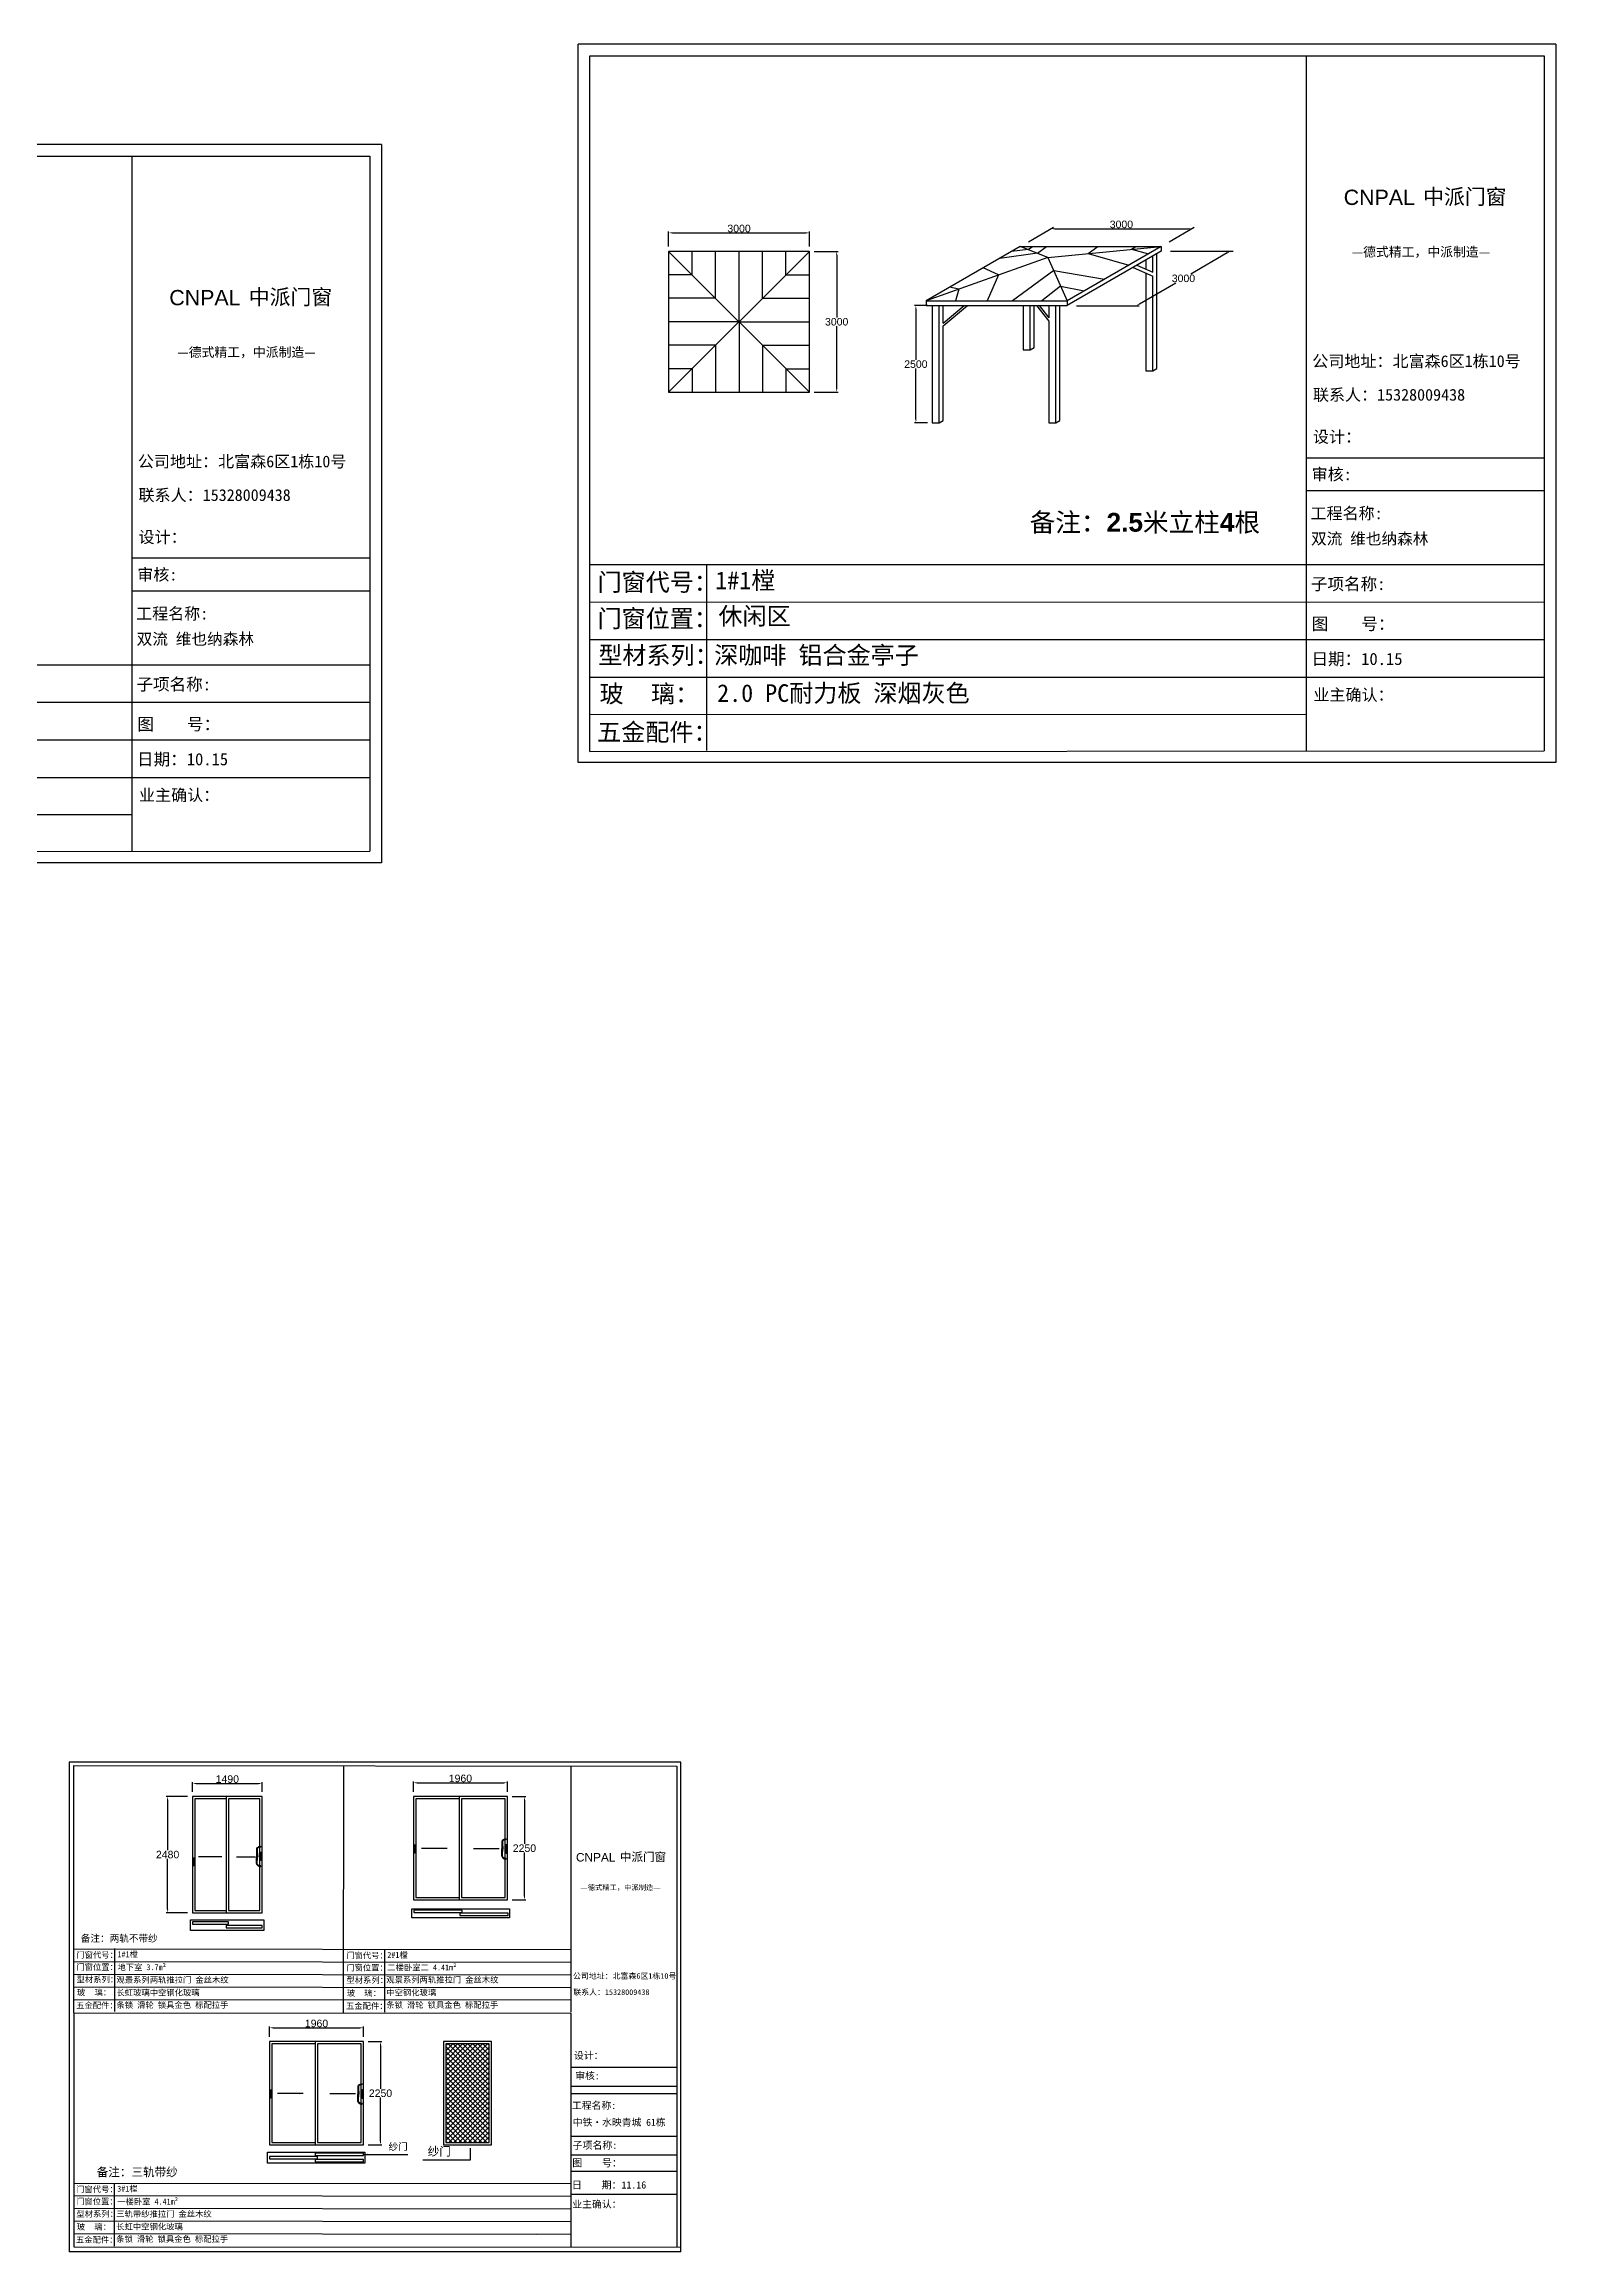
# Model space of a CAD drawing. Header units: inches. Extents: x -138455 to 599497, y -747149 to 13167.
# Drawn here: x 333402 to 365605, y -437818 to -390790 of the extents above; entities that cross this region are included whole.
import ezdxf

# ---------------------------------------------------------------- set-up
doc = ezdxf.new("R2010")
doc.units = ezdxf.units.IN
doc.header["$MEASUREMENT"] = 0
doc.header["$PDMODE"] = 35
doc.header["$PDSIZE"] = -3
doc.layers.add('0 @ 1', color=7, linetype='Continuous')
doc.styles.add('Annotative', font='arialbd.ttf')
doc.styles.add('MtXpl_', font='')
doc.styles.get("Standard").update_dxf_attribs({"font": 'arial.ttf'})
doc.styles.get('MtXpl_').set_extended_font_data('SimSun')
doc.dimstyles.get("Standard").update_dxf_attribs({"dimtxt": 80, "dimasz": 70, "dimexe": 40, "dimexo": 80, "dimgap": 0, "dimtad": 1, "dimtih": 1, "dimtoh": 1, "dimdec": 0, "dimzin": 0, "dimdsep": 46, "dimtxsty": 'Standard', "dimcen": 0.09, "dimadec": 0, "dimazin": 0, "dimtfac": 1, "dimtdec": 0, "dimtofl": 0, "dimtmove": 0, "dimatfit": 3, "dimfxl": 0, "dimtolj": 1, "dimtzin": 0, "dimarcsym": 0})

# ---------------------------------------------------------------- blocks, each defined once
blk = doc.blocks.new('*D1831')
at = {"color": 0, "lineweight": -2, "transparency": 16777216}
for p, q in [((346705, -395104), (346705, -394780)), ((346785, -394810), (349625, -394810)), ((349705, -395104), (349705, -394780))]:
    blk.add_line(p, q, dxfattribs=at)
at = {"color": 0, "transparency": 16777216}
for points in [[(346785, -394796), (346785, -394823), (346705, -394810)], [(349625, -394796), (349625, -394823), (349705, -394810)]]:
    blk.add_solid(points, dxfattribs=at)
at = {"layer": 'Defpoints', "color": 0, "transparency": 16777216}
for p in [(349705, -394810), (346705, -395204), (349705, -395204)]:
    blk.add_point(p, dxfattribs=at)
at = {"color": 0, "transparency": 16777216, "insert": (348205, -394718), "char_height": 160, "attachment_point": 5}
blk.add_mtext('\\A1;3000', dxfattribs=at)
blk = doc.blocks.new('*D1832')
at = {"color": 0, "lineweight": -2, "transparency": 16777216}
for p, q in [((349805, -395205), (350315, -395205)), ((350285, -395285), (350285, -396613)), ((350285, -398125), (350285, -396796)), ((349805, -398205), (350315, -398205))]:
    blk.add_line(p, q, dxfattribs=at)
at = {"color": 0, "transparency": 16777216}
for points in [[(350272, -395285), (350298, -395285), (350285, -395205)], [(350272, -398125), (350298, -398125), (350285, -398205)]]:
    blk.add_solid(points, dxfattribs=at)
at = {"layer": 'Defpoints', "color": 0, "transparency": 16777216}
for p in [(349705, -395205), (349705, -398205), (350285, -398205)]:
    blk.add_point(p, dxfattribs=at)
at = {"color": 0, "transparency": 16777216, "insert": (350285, -396705), "char_height": 160, "attachment_point": 5}
blk.add_mtext('\\A1;3000', dxfattribs=at)
blk = doc.blocks.new('*D1833')
at = {"color": 0, "lineweight": -2, "transparency": 16777216}
for p, q in [((354370, -394999), (354902, -394692)), ((354930, -394722), (357770, -394722)), ((357370, -394999), (357902, -394692))]:
    blk.add_line(p, q, dxfattribs=at)
at = {"color": 0, "transparency": 16777216}
for points in [[(354930, -394709), (354930, -394736), (354850, -394722)], [(357770, -394709), (357770, -394736), (357850, -394722)]]:
    blk.add_solid(points, dxfattribs=at)
at = {"layer": 'Defpoints', "color": 0, "transparency": 16777216}
for p in [(357850, -394722), (354197, -395099), (357197, -395099)]:
    blk.add_point(p, dxfattribs=at)
at = {"color": 0, "transparency": 16777216, "insert": (356350, -394631), "char_height": 160, "attachment_point": 5}
blk.add_mtext('\\A1;3000', dxfattribs=at)
blk = doc.blocks.new('*D1834')
at = {"color": 0, "lineweight": -2, "transparency": 16777216}
for p, q in [((357397, -395199), (358734, -395199)), ((358605, -395239), (357830, -395688)), ((356738, -396321), (357513, -395872)), ((355392, -396362), (356729, -396361))]:
    blk.add_line(p, q, dxfattribs=at)
at = {"color": 0, "transparency": 16777216}
for points in [[(358598, -395227), (358611, -395250), (358674, -395199)], [(356732, -396310), (356745, -396333), (356669, -396361)]]:
    blk.add_solid(points, dxfattribs=at)
at = {"layer": 'Defpoints', "color": 0, "transparency": 16777216}
for p in [(357197, -395199), (358674, -395199), (355192, -396362)]:
    blk.add_point(p, dxfattribs=at)
at = {"color": 0, "transparency": 16777216, "insert": (357672, -395780), "char_height": 160, "attachment_point": 5}
blk.add_mtext('\\A1;3000', dxfattribs=at)
blk = doc.blocks.new('*D1835')
at = {"color": 0, "lineweight": -2, "transparency": 16777216}
for p, q in [((352217, -396357), (351942, -396357)), ((351972, -396437), (351972, -397515)), ((351972, -398777), (351972, -397699)), ((352217, -398857), (351942, -398857))]:
    blk.add_line(p, q, dxfattribs=at)
at = {"color": 0, "transparency": 16777216}
for points in [[(351959, -396437), (351985, -396437), (351972, -396357)], [(351959, -398777), (351985, -398777), (351972, -398857)]]:
    blk.add_solid(points, dxfattribs=at)
at = {"layer": 'Defpoints', "color": 0, "transparency": 16777216}
for p in [(352317, -396357), (351972, -398857), (352317, -398857)]:
    blk.add_point(p, dxfattribs=at)
at = {"color": 0, "transparency": 16777216, "insert": (351972, -397607), "char_height": 160, "attachment_point": 5}
blk.add_mtext('\\A1;2500', dxfattribs=at)
blk = doc.blocks.new('*D2093')
at = {"color": 0, "lineweight": -2, "transparency": 16777216}
for p, q in [((338201, -433240), (338201, -433016)), ((338281, -433046), (340126, -433046)), ((340206, -433240), (340206, -433016))]:
    blk.add_line(p, q, dxfattribs=at)
at = {"color": 0, "transparency": 16777216}
for points in [[(338281, -433032), (338281, -433059), (338201, -433046)], [(340126, -433032), (340126, -433059), (340206, -433046)]]:
    blk.add_solid(points, dxfattribs=at)
at = {"layer": 'Defpoints', "color": 0, "transparency": 16777216}
for p in [(340206, -433046), (338201, -433340), (340206, -433340)]:
    blk.add_point(p, dxfattribs=at)
at = {"color": 0, "transparency": 16777216, "insert": (339204, -432954), "char_height": 160, "attachment_point": 5}
blk.add_mtext('\\A1;1960', dxfattribs=at)
blk = doc.blocks.new('123hhh')
for centre, radius, start, end in [((280724, -83285), 15, 176.7622, 183.2378), ((280706, -83231), 10, 16.4502, 30.1514), ((280706, -83339), 10, 329.8486, 343.5498)]:
    blk.add_arc(centre, radius, start, end)
for points, knots in [([(280692, -83211), (280689, -83211), (280685, -83210), (280685, -83215), (280690, -83217), (280696, -83217), (280704, -83219), (280711, -83226), (280713, -83239), (280712, -83254), (280711, -83268), (280709, -83277), (280709, -83282), (280709, -83284)], [0, 0, 0, 0, 6.082763, 8.582763, 11.318747, 19.461781, 26.725965, 36.438119, 46.233865, 64.642794, 80.276332, 88.205882, 94.390611, 94.390611, 94.390611, 94.390611]), ([(280692, -83359), (280689, -83359), (280685, -83360), (280685, -83355), (280690, -83353), (280696, -83353), (280704, -83351), (280711, -83344), (280713, -83331), (280712, -83316), (280711, -83302), (280709, -83293), (280709, -83288), (280709, -83286)], [0, 0, 0, 0, 6.082763, 8.582763, 11.318747, 19.461781, 26.725965, 36.438119, 46.233865, 64.642794, 80.276332, 88.205882, 94.390611, 94.390611, 94.390611, 94.390611]), ([(280715, -83226), (280712, -83222), (280707, -83214), (280697, -83212), (280692, -83211)], [0.93741, 0.93741, 0.93741, 0.93741, 13.606526, 29.417915, 29.417915, 29.417915, 29.417915]), ([(280716, -83229), (280716, -83230), (280717, -83234), (280717, -83249), (280717, -83266), (280717, -83280), (280717, -83285)], [1.197256, 1.197256, 1.197256, 1.197256, 5.358743, 14.155697, 44.084834, 57.684594, 57.684594, 57.684594, 57.684594]), ([(280716, -83341), (280716, -83340), (280717, -83336), (280717, -83321), (280717, -83304), (280717, -83290), (280717, -83285)], [1.197256, 1.197256, 1.197256, 1.197256, 5.358743, 14.155697, 44.084834, 57.684594, 57.684594, 57.684594, 57.684594]), ([(280715, -83344), (280712, -83348), (280707, -83356), (280697, -83358), (280692, -83359)], [0.93741, 0.93741, 0.93741, 0.93741, 13.606526, 29.417915, 29.417915, 29.417915, 29.417915])]:
    blk.add_open_spline(points, degree=3, knots=knots)
blk = doc.blocks.new('*D2094')
at = {"color": 0, "lineweight": -2, "transparency": 16777216}
for p, q in [((340306, -433340), (340597, -433340)), ((340567, -433420), (340567, -434349)), ((340567, -435460), (340567, -434532)), ((340306, -435540), (340597, -435540))]:
    blk.add_line(p, q, dxfattribs=at)
at = {"color": 0, "transparency": 16777216}
for points in [[(340554, -433420), (340581, -433420), (340567, -433340)], [(340554, -435460), (340581, -435460), (340567, -435540)]]:
    blk.add_solid(points, dxfattribs=at)
at = {"layer": 'Defpoints', "color": 0, "transparency": 16777216}
for p in [(340206, -433340), (340206, -435540), (340567, -435540)]:
    blk.add_point(p, dxfattribs=at)
at = {"color": 0, "transparency": 16777216, "insert": (340567, -434440), "char_height": 160, "attachment_point": 5}
blk.add_mtext('\\A1;2250', dxfattribs=at)
blk = doc.blocks.new('*D2095')
at = {"color": 0, "lineweight": -2, "transparency": 16777216}
for p, q in [((341267, -428020), (341267, -427796)), ((341347, -427826), (343192, -427826)), ((343272, -428020), (343272, -427796))]:
    blk.add_line(p, q, dxfattribs=at)
at = {"color": 0, "transparency": 16777216}
for points in [[(341347, -427813), (341347, -427839), (341267, -427826)], [(343192, -427813), (343192, -427839), (343272, -427826)]]:
    blk.add_solid(points, dxfattribs=at)
at = {"layer": 'Defpoints', "color": 0, "transparency": 16777216}
for p in [(343272, -427826), (341267, -428120), (343272, -428120)]:
    blk.add_point(p, dxfattribs=at)
at = {"color": 0, "transparency": 16777216, "insert": (342270, -427734), "char_height": 160, "attachment_point": 5}
blk.add_mtext('\\A1;1960', dxfattribs=at)
blk = doc.blocks.new('*D2096')
at = {"color": 0, "lineweight": -2, "transparency": 16777216}
for p, q in [((343372, -428120), (343664, -428120)), ((343634, -428200), (343634, -429129)), ((343634, -430240), (343634, -429312)), ((343372, -430320), (343664, -430320))]:
    blk.add_line(p, q, dxfattribs=at)
at = {"color": 0, "transparency": 16777216}
for points in [[(343620, -428200), (343647, -428200), (343634, -428120)], [(343620, -430240), (343647, -430240), (343634, -430320)]]:
    blk.add_solid(points, dxfattribs=at)
at = {"layer": 'Defpoints', "color": 0, "transparency": 16777216}
for p in [(343272, -428120), (343272, -430320), (343634, -430320)]:
    blk.add_point(p, dxfattribs=at)
at = {"color": 0, "transparency": 16777216, "insert": (343634, -429220), "char_height": 160, "attachment_point": 5}
blk.add_mtext('\\A1;2250', dxfattribs=at)
blk = doc.blocks.new('*D2116')
at = {"color": 0, "lineweight": -2, "transparency": 16777216}
for p, q in [((336559, -428016), (336559, -427811)), ((336639, -427841), (337969, -427841)), ((338049, -428016), (338049, -427811))]:
    blk.add_line(p, q, dxfattribs=at)
at = {"color": 0, "transparency": 16777216}
for points in [[(336639, -427828), (336639, -427854), (336559, -427841)], [(337969, -427828), (337969, -427854), (338049, -427841)]]:
    blk.add_solid(points, dxfattribs=at)
at = {"layer": 'Defpoints', "color": 0, "transparency": 16777216}
for p in [(338049, -427841), (336559, -428116), (338049, -428116)]:
    blk.add_point(p, dxfattribs=at)
at = {"color": 0, "transparency": 16777216, "insert": (337304, -427749), "char_height": 160, "attachment_point": 5}
blk.add_mtext('\\A1;1490', dxfattribs=at)
blk = doc.blocks.new('*D2117')
at = {"color": 0, "lineweight": -2, "transparency": 16777216}
for p, q in [((336459, -428116), (336002, -428116)), ((336032, -428196), (336032, -429264)), ((336032, -430516), (336032, -429448)), ((336459, -430596), (336002, -430596))]:
    blk.add_line(p, q, dxfattribs=at)
at = {"color": 0, "transparency": 16777216}
for points in [[(336019, -428196), (336046, -428196), (336032, -428116)], [(336019, -430516), (336046, -430516), (336032, -430596)]]:
    blk.add_solid(points, dxfattribs=at)
at = {"layer": 'Defpoints', "color": 0, "transparency": 16777216}
for p in [(336559, -428116), (336032, -430596), (336559, -430596)]:
    blk.add_point(p, dxfattribs=at)
at = {"color": 0, "transparency": 16777216, "insert": (336032, -429356), "char_height": 160, "attachment_point": 5}
blk.add_mtext('\\A1;2480', dxfattribs=at)

msp = doc.modelspace()

# ---------------------------------------------------------------- hatches: boundary and pattern name
h = msp.add_hatch()
h.set_pattern_fill('ANSI37', color=256, scale=600)
h.set_pattern_definition([(45, (5454.766, 0), (-53.033009, 53.033009), []), (135, (5454.766, 0), (-53.033009, -53.033009), [])])
edge = h.paths.add_edge_path()
edge.add_line((341956, -435489.1), (342883.5, -435489.1))
edge.add_line((342883.5, -435489.1), (342883.5, -433389.1))
edge.add_line((342883.5, -433389.1), (341956, -433389.1))
edge.add_line((341956, -433390.2), (341956, -435490.2))

# ---------------------------------------------------------------- linework, layer by layer
for p, q in [((365604.7, -390790.2), (344776.4, -390790.2)), ((344776.4, -406094.3), (344776.4, -390790.2)), ((365604.7, -390790.2), (365604.7, -406094.3)), ((345027, -391040), (365354.9, -391040)), ((345027, -405857.9), (345027, -391040)), ((360285.6, -391040), (360285.6, -405844.8)), ((365354.9, -391040), (365354.9, -405843.9)), ((340587.4, -392927), (319759.1, -392927)), ((340587.4, -392927), (340587.4, -408231)), ((320009.7, -393176.7), (340337.6, -393176.7)), ((335268.3, -393176.7), (335268.3, -407981.5)), ((340337.6, -393176.7), (340337.6, -407980.6)), ((349704.6, -395204.5), (346704.6, -398204.5)), ((346704.6, -395204.5), (349704.6, -398204.5)), ((347204.6, -395704.5), (347204.6, -395204.5)), ((347704.6, -396204.5), (347704.6, -395204.5)), ((348204.6, -396704.5), (348204.6, -395204.5)), ((348704.6, -396204.5), (348704.6, -395204.5)), ((349204.6, -395704.5), (349204.6, -395204.5)), ((354197, -395099.2), (352192.3, -396256.7)), ((354786, -395331.9), (352192.3, -396256.7)), ((354561.8, -395243.3), (353758, -395352.7)), ((354361.1, -395164.1), (354010.4, -395207)), ((354197, -395099.2), (357197, -395099.2)), ((354786, -395331.9), (354197, -395099.2)), ((354361.1, -395164.1), (354456.2, -395099.2)), ((354561.8, -395243.3), (354752, -395099.2)), ((354786, -395331.9), (357197, -395099.2)), ((354786, -395331.9), (355192.3, -396256.7)), ((357197, -395099.2), (355192.3, -396256.7)), ((357197, -395199.2), (355192.3, -396356.7)), ((356563.9, -395160.3), (356654, -395099.2)), ((356563.9, -395160.3), (356928.1, -395254.5)), ((356681.9, -395496.7), (357020.1, -395645.1)), ((356870.1, -395388), (356870.1, -395579.2)), ((357020.1, -395645.1), (357020.1, -395301.4)), ((357106.7, -397701.4), (357106.7, -395251.4)), ((357197, -395099.2), (357197, -395199.2)), ((347204.6, -395704.5), (346704.6, -395704.5)), ((349204.6, -395704.5), (349704.6, -395704.5)), ((352889.9, -396007.9), (352690.4, -395969.1)), ((353734.5, -395706.8), (353402.4, -395558)), ((353734.5, -395706.8), (353492.7, -396256.7)), ((354909.9, -395614), (354031, -396256.7)), ((355055.1, -395944.3), (354654.8, -396256.7)), ((354909.9, -395614), (355989.4, -395796.5)), ((355055.1, -395944.3), (355555.7, -396046.9)), ((356599.2, -395544.4), (357020.1, -395729.1)), ((356870.1, -395663.3), (356870.1, -397751.4)), ((357020.1, -397751.4), (357020.1, -395729.1)), ((347704.6, -396204.5), (346704.6, -396204.5)), ((348704.6, -396204.5), (349704.6, -396204.5)), ((352192.3, -396256.7), (355192.3, -396256.7)), ((352192.3, -396256.7), (352192.3, -396356.9)), ((352192.3, -396356.9), (355192.3, -396356.9)), ((352317.2, -396356.9), (352317.2, -398856.9)), ((352467.2, -398856.9), (352467.2, -396356.9)), ((352553.8, -396793.5), (353068.2, -396356.9)), ((352553.8, -396734), (352998.1, -396356.9)), ((352553.8, -396734), (352553.8, -396356.9)), ((352889.9, -396007.9), (352815.1, -396256.7)), ((354257.2, -396356.9), (354257.2, -397301.7)), ((354407.2, -397301.7), (354407.2, -396356.9)), ((354493.8, -397251.7), (354493.8, -396356.9)), ((354539.1, -396356.9), (354802.2, -396691.7)), ((354595, -396356.9), (354802.2, -396620.7)), ((354802.2, -396356.9), (354802.2, -396620.7)), ((354952.2, -398856.9), (354952.2, -396356.9)), ((355038.8, -398806.9), (355038.8, -396356.9)), ((355192.3, -396256.7), (355192.3, -396356.7)), ((348204.6, -396704.5), (346704.6, -396704.5)), ((348204.6, -396704.5), (349704.6, -396704.5)), ((348204.6, -396704.5), (348204.6, -398204.5)), ((352553.8, -398806.9), (352553.8, -396793.5)), ((354802.2, -396691.7), (354802.2, -398856.9)), ((347704.6, -397204.5), (346704.6, -397204.5)), ((347704.6, -397204.5), (347704.6, -398204.5)), ((348704.6, -397204.5), (349704.6, -397204.5)), ((348704.6, -397204.5), (348704.6, -398204.5)), ((354257.2, -397301.7), (354407.2, -397301.7)), ((354407.2, -397301.7), (354493.8, -397251.7)), ((347204.6, -397704.5), (346704.6, -397704.5)), ((347204.6, -397704.5), (347204.6, -398204.5)), ((349204.6, -397704.5), (349704.6, -397704.5)), ((349204.6, -397704.5), (349204.6, -398204.5)), ((356870.1, -397751.4), (357020.1, -397751.4)), ((357020.1, -397751.4), (357106.7, -397701.4)), ((352317.2, -398856.9), (352467.2, -398856.9)), ((352467.2, -398856.9), (352553.8, -398806.9)), ((354802.2, -398856.9), (354952.2, -398856.9)), ((354952.2, -398856.9), (355038.8, -398806.9)), ((360285.6, -399599.2), (365354.9, -399599.2)), ((360285.6, -400301.2), (365354.9, -400301.2)), ((335268.3, -401735.9), (340337.6, -401735.9)), ((345024.5, -401875.5), (365354.9, -401875.5)), ((347511.1, -401875.5), (347512.2, -405840)), ((335268.3, -402438), (340337.6, -402438)), ((345025, -402675.3), (365354.9, -402670)), ((345025.5, -403475.5), (365354.9, -403470)), ((320007.2, -404012.2), (340337.6, -404012.2)), ((345026, -404276), (365354.9, -404276)), ((320007.7, -404812.1), (340337.6, -404806.7)), ((345026.5, -405070.1), (360285.6, -405062.9)), ((320008.2, -405612.2), (340337.6, -405606.7)), ((345027, -405857.9), (365354.9, -405843.9)), ((365604.7, -406094.3), (344776.4, -406094.3)), ((320008.7, -406412.8), (340337.6, -406412.8)), ((320009.2, -407206.8), (335268.3, -407199.7)), ((320009.7, -407994.6), (340337.6, -407980.6)), ((340587.4, -408231), (319759.1, -408231)), ((333936, -427390.1), (333936, -432823.4)), ((346962.7, -427390.1), (333936, -427390.1)), ((334036, -427461), (346878.7, -427474.1)), ((334036, -432723.5), (334036, -427461)), ((339780.6, -432727.8), (339784.3, -427466.4)), ((344623.6, -427474.1), (344623.6, -432715.9)), ((346878.7, -427474.1), (346880.7, -432732.7)), ((346962.7, -432832.9), (346962.7, -427390.1)), ((337279.5, -428115.8), (337279.5, -430595.8)), ((337329.5, -428165.8), (337329.5, -430545.8)), ((342244.8, -428120.4), (342244.8, -430320.4)), ((342294.8, -428170.4), (342294.8, -430270.4)), ((334036, -431366.4), (344623.6, -431377.7)), ((334036, -431633.9), (344623.6, -431645.2)), ((334900.8, -431359.8), (334901.2, -432701.1)), ((340649.1, -431373.1), (340649.5, -432714.3)), ((334036, -431903.2), (344623.6, -431914.5)), ((334036, -432174.6), (344623.6, -432185.8)), ((334036, -432439.5), (344623.6, -432452.7)), ((333936, -432823.4), (333936, -437818.1)), ((334036, -432723.5), (344623.6, -432731.4)), ((334036, -432723.5), (334036, -437708.7)), ((344623.6, -432731.4), (344623.6, -437701.2)), ((346878.6, -432732.8), (346880.7, -437718)), ((346962.7, -437818.1), (346962.7, -432832.9)), ((339178.7, -433340.2), (339178.7, -435540.2)), ((339228.7, -433390.2), (339228.7, -435490.2)), ((341906, -433340.2), (341906, -435540.2)), ((341956, -433390.2), (341956, -435490.2)), ((344623.6, -433880.7), (346878.7, -433880.7)), ((344623.6, -434287), (346878.6, -434287)), ((344623.6, -434448), (346880.1, -434447.4)), ((344623.6, -435355.5), (346880.2, -435354.8)), ((344623.6, -435753.8), (346880.4, -435753.1)), ((334036, -436351.7), (344623.6, -436362.9)), ((334895.8, -436352.7), (334896.2, -437693.9)), ((344623.6, -436101.2), (346880.5, -436100.5)), ((334036, -436619.1), (344623.6, -436630.4)), ((334036, -436888.5), (344623.6, -436899.7)), ((344623.6, -436591.6), (346880.6, -436590.9)), ((334036, -437159.8), (344623.6, -437171.1)), ((346962.7, -437818.1), (333936, -437818.1)), ((334036, -437424.7), (344623.6, -437438)), ((334036, -437708.7), (346962.7, -437718.1)), ((343881.2, -437455.2), (343881.2, -437455.2))]:
    msp.add_line(p, q)
for points in [[(346704.6, -398204.5), (349704.6, -398204.5), (349704.6, -395204.5), (346704.6, -395204.5)], [(336559.5, -430595.8), (338049.5, -430595.8), (338049.5, -428115.8), (336559.5, -428115.8)], [(341267.3, -430320.4), (343272.3, -430320.4), (343272.3, -428120.4), (341267.3, -428120.4)], [(336519.1, -430748), (338081.6, -430748), (338081.6, -430969.4), (336519.1, -430969.4)], [(341237.7, -430514.6), (343311.7, -430514.6), (343311.7, -430701.6), (341237.7, -430701.6)], [(341280.2, -430586.3), (342307.7, -430586.3), (342307.7, -430536.3), (341280.2, -430536.3)], [(342257.7, -430654.3), (343285.2, -430654.3), (343285.2, -430604.3), (342257.7, -430604.3)], [(336559.5, -430836.8), (337329.5, -430836.8), (337329.5, -430786.8), (336559.5, -430786.8)], [(337279.5, -430917.4), (338049.5, -430917.4), (338049.5, -430867.4), (337279.5, -430867.4)], [(338201.2, -435540.2), (340206.2, -435540.2), (340206.2, -433340.2), (338201.2, -433340.2)], [(338158.6, -435696.4), (340232.6, -435696.4), (340232.6, -435925.8), (338158.6, -435925.8)], [(338200.1, -435836), (339227.6, -435836), (339227.6, -435786), (338200.1, -435786)], [(339177.3, -435768), (340204.8, -435768), (340204.8, -435718), (339177.3, -435718)], [(339177.5, -435904), (340205, -435904), (340205, -435854), (339177.5, -435854)]]:
    msp.add_lwpolyline(points, close=True)
for points in [[(355644.4, -395249.1), (355845.8, -395099.2)], [(355644.4, -395249.1), (356509.7, -395496.1)], [(337279.5, -428165.8), (336609.5, -428165.8), (336609.5, -430545.8), (337279.5, -430545.8)], [(337329.5, -430545.8), (337999.5, -430545.8), (337999.5, -428165.8), (337329.5, -428165.8)], [(342244.8, -428170.4), (341317.3, -428170.4), (341317.3, -430270.4), (342244.8, -430270.4)], [(342294.8, -430270.4), (343222.3, -430270.4), (343222.3, -428170.4), (342294.8, -428170.4)], [(339178.7, -433390.2), (338251.2, -433390.2), (338251.2, -435490.2), (339178.7, -435490.2)], [(339228.7, -435490.2), (340156.2, -435490.2), (340156.2, -433390.2), (339228.7, -433390.2)], [(341906, -435540.2), (342933.5, -435540.2), (342933.5, -433340.2), (341906, -433340.2)], [(341956, -435489.1), (342883.5, -435489.1), (342883.5, -433389.1), (341956, -433389.1)]]:
    msp.add_lwpolyline(points)
at = {"color": 0}
for points in [[(338023, -429479.9), (338023, -429479.9, -0.4142136), (338011.6, -429468.5), (338011.6, -429314, -0.4142136), (338023, -429302.6), (338023, -429302.6, -0.4142136), (338034.4, -429314), (338034.4, -429468.5, -0.4142136)], [(338023, -429457.1), (338023, -429457.1, -0.4142136), (338017.3, -429451.4), (338017.3, -429331.1, -0.4142136), (338023, -429325.4), (338023, -429325.4, -0.4142136), (338028.7, -429331.1), (338028.7, -429451.4, -0.4142136)], [(341292.3, -429323.4), (341292.3, -429323.4, -0.4142136), (341280.9, -429312), (341280.9, -429157.6, -0.4142136), (341292.3, -429146.2), (341292.3, -429146.2, -0.4142136), (341303.7, -429157.6), (341303.7, -429312, -0.4142136)], [(341292.3, -429300.7), (341292.3, -429300.7, -0.4142136), (341286.6, -429295), (341286.6, -429174.6, -0.4142136), (341292.3, -429168.9), (341292.3, -429168.9, -0.4142136), (341298, -429174.6), (341298, -429295, -0.4142136)], [(343247.3, -429323.4), (343247.3, -429323.4, 0.4142136), (343258.7, -429312), (343258.7, -429157.6, 0.4142136), (343247.3, -429146.2), (343247.3, -429146.2, 0.4142136), (343235.9, -429157.6), (343235.9, -429312, 0.4142136)], [(343247.3, -429300.7), (343247.3, -429300.7, 0.4142136), (343253, -429295), (343253, -429174.6, 0.4142136), (343247.3, -429168.9), (343247.3, -429168.9, 0.4142136), (343241.6, -429174.6), (343241.6, -429295, 0.4142136)], [(336585.1, -429598.8), (336585.1, -429598.8, -0.4142136), (336573.7, -429587.4), (336573.7, -429433, -0.4142136), (336585.1, -429421.6), (336585.1, -429421.6, -0.4142136), (336596.5, -429433), (336596.5, -429587.4, -0.4142136)], [(336585.1, -429576.1), (336585.1, -429576.1, -0.4142136), (336579.4, -429570.4), (336579.4, -429450, -0.4142136), (336585.1, -429444.4), (336585.1, -429444.4, -0.4142136), (336590.8, -429450), (336590.8, -429570.4, -0.4142136)], [(338226.2, -434543.2), (338226.2, -434543.2, -0.4142136), (338214.8, -434531.9), (338214.8, -434377.4, -0.4142136), (338226.2, -434366), (338226.2, -434366, -0.4142136), (338237.6, -434377.4), (338237.6, -434531.9, -0.4142136)], [(338226.2, -434520.5), (338226.2, -434520.5, -0.4142136), (338220.5, -434514.8), (338220.5, -434394.5, -0.4142136), (338226.2, -434388.8), (338226.2, -434388.8, -0.4142136), (338231.9, -434394.5), (338231.9, -434514.8, -0.4142136)], [(340181.2, -434543.2), (340181.2, -434543.2, 0.4142136), (340192.6, -434531.9), (340192.6, -434377.4, 0.4142136), (340181.2, -434366), (340181.2, -434366, 0.4142136), (340169.8, -434377.4), (340169.8, -434531.9, 0.4142136)], [(340181.2, -434520.5), (340181.2, -434520.5, 0.4142136), (340186.9, -434514.8), (340186.9, -434394.5, 0.4142136), (340181.2, -434388.8), (340181.2, -434388.8, 0.4142136), (340175.5, -434394.5), (340175.5, -434514.8, 0.4142136)]]:
    msp.add_lwpolyline(points, format="xyb", close=True, dxfattribs=at)

# ---------------------------------------------------------------- block references
at = {"xscale": -2.902285752774178, "yscale": 2.902285752774178, "zscale": 2.902285752774178}
for p in [(1152648.8, -187678), (1157873.1, -187518.8), (1154805.1, -192738.7)]:
    msp.add_blockref('123hhh', p, dxfattribs=at)

# ---------------------------------------------------------------- texts
for height, p in [(325.75, (361085.6, -394215.9)), (325.75, (336068.3, -396352.6)), (180.36, (344731.5, -429503.5))]:
    msp.add_text('CNPAL', height=height).set_placement(p)
at = {"style": 'MtXpl_'}
for s, height, p in [('中派门窗', 325.75, (362776.9, -394202.4)), ('—德式精工，中派制造—', 200.459, (361256, -395314)), ('中派门窗', 325.75, (337759.6, -396339.2)), ('—德式精工，中派制造—', 200.459, (336238.7, -397450.7)), ('公司地址：北富森6区1栋10号', 250.574, (360416, -397667.9)), ('联系人：15328009438', 250.574, (360429.7, -398384.2)), ('设计：', 250.57, (360430, -399278.5)), ('公司地址：北富森6区1栋10号', 250.574, (335398.7, -399804.6)), ('审核:', 250.57, (360402.6, -400078.2)), ('联系人：15328009438', 250.574, (335412.3, -400520.9)), ('工程名称:', 250.57, (360377.4, -400909)), ('设计：', 250.57, (335412.7, -401415.2)), ('双流 维也纳森林  ', 244.4, (360390.6, -401445.3)), ('审核:', 250.57, (335385.2, -402214.9)), ('子项名称:', 258.93, (360385.4, -402418.5)), ('工程名称:', 250.57, (335360.1, -403045.7)), ('图    号：', 258.93, (360404, -403267.7)), ('双流 维也纳森林  ', 244.4, (335373.3, -403582)), ('日期：10.15', 258.93, (360397.9, -404015.1)), ('子项名称:', 258.93, (335368.1, -404555.3)), ('业主确认：', 250.57, (360439.7, -404775.2)), ('图    号：', 258.93, (335386.7, -405404.5)), ('日期：10.15', 258.93, (335380.6, -406151.8)), ('业主确认：', 250.57, (335422.4, -406911.9)), ('中派门窗', 180.36, (345667.9, -429496)), ('—德式精工，中派制造—', 110.99, (344825.8, -430111.5)), ('公司地址：北富森6区1栋10号', 120.577, (344667.4, -432002.1)), ('联系人：15328009438', 120.577, (344673.9, -432346.8)), ('设计：', 149.85, (344687.7, -433710.8)), ('审核:', 149.85, (344713.5, -434141.3)), ('工程名称:', 149.85, (344644.8, -434774.6)), ('中铁·水映青城 61栋', 149.846, (344662.1, -435132.7)), ('子项名称:', 154.84, (344660.4, -435625.5)), ('图    号：', 154.84, (344652.9, -436001)), ('日    期：11.16', 154.844, (344645.8, -436470.3)), ('业主确认：', 149.85, (344652.4, -436878.6))]:
    msp.add_text(s, height=height, dxfattribs=at).set_placement(p)
at = {"layer": '0 @ 1', "style": 'Annotative'}
for s, height, p in [('门窗代号：', 375.86, (345191.3, -402438.5)), ('门窗位置：', 375.86, (345191.3, -403212.8)), ('型材系列：', 375.86, (345207.2, -403995)), ('玻    璃：', 375.86, (345233.4, -404815.2)), ('五金配件：', 375.86, (345182.1, -405632.4)), ('门窗代号：', 126.53, (334087.6, -431556)), ('门窗位置：', 126.53, (334087.6, -431816.6)), ('门窗代号：', 126.53, (339835.9, -431569.2)), ('门窗位置：', 126.53, (339835.9, -431829.9)), ('型材系列：', 126.53, (334093, -432080)), ('型材系列：', 126.53, (339841.3, -432093.2)), ('五金配件：', 126.53, (334084.5, -432631.2)), ('玻    璃：', 126.53, (334101.8, -432356.1)), ('五金配件：', 126.53, (339832.8, -432644.4)), ('玻    璃：', 126.53, (339850.1, -432369.3)), ('门窗代号：', 126.53, (334082.7, -436548.8)), ('门窗位置：', 126.53, (334082.7, -436809.5)), ('型材系列：', 126.53, (334088, -437072.8)), ('玻    璃：', 126.53, (334096.8, -437348.9)), ('五金配件：', 126.53, (334079.6, -437624))]:
    msp.add_text(s, height=height, dxfattribs=at).set_placement(p)
at = {"layer": '0 @ 1', "attachment_point": 1, "style": 'Annotative'}
for s, width, insert, char_height in [('{\\fSimSun|b1|i0|c134|p2;备注：}2.5{\\fSimSun|b1|i0|c134|p2;米立柱}4{\\fSimSun|b1|i0|c134|p2;根}', 5159.779, (354396.5, -400775.8), 400), ('{\\fSimSun|b1|i0|c134|p2;1#1樘}', 4396.385, (347698.3, -402024.3), 375.861), ('{\\fSimSun|b1|i0|c134|p2;休闲区}', 9006.576, (347766.7, -402785.2), 375.861), ('{\\fSimSun|b1|i0|c134|p2;深咖啡 铝合金亭子}', 9006.576, (347676.3, -403617.8), 375.861), ('{\\fSimSun|b1|i0|c134|p2;2.0 PC耐力板 深烟灰色}', 7839.588, (347739.2, -404425.6), 375.861), ('{\\fSimSun|b1|i0|c134|p2;备注：两轨不带纱}', 2472.26, (334183.5, -431065.6), 150), ('{\\fSimSun|b1|i0|c134|p2;地下室 3.7m²}', 4396.385, (334963.9, -431691.5), 126.534), ('{\\fSimSun|b1|i0|c134|p2;1#1樘}', 4396.385, (334963.8, -431416.5), 126.534), ('{\\fSimSun|b1|i0|c134|p2;2#1樘}', 4396.385, (340712.1, -431429.8), 126.534), ('{\\fSimSun|b1|i0|c134|p2;二楼卧室二 4.41m²}', 4396.385, (340712.2, -431697.2), 126.534), ('{\\fSimSun|b1|i0|c134|p2;观景系列两轨推拉门 金丝木纹}', 4396.385, (334942.8, -431961.1), 126.534), ('{\\fSimSun|b1|i0|c134|p2;观景系列两轨推拉门 金丝木纹}', 4396.385, (340691.1, -431959.7), 126.534), ('{\\fSimSun|b1|i0|c134|p2;条锁 滑轮 锁具金色 标配拉手}', 4396.385, (334943, -432497.6), 126.534), ('{\\fSimSun|b1|i0|c134|p2;长虹玻璃中空钢化玻璃}', 4396.385, (334942.9, -432232.5), 126.534), ('{\\fSimSun|b1|i0|c134|p2;条锁 滑轮 锁具金色 标配拉手}', 4396.385, (340691.3, -432496.2), 126.534), ('{\\fSimSun|b1|i0|c134|p2;中空钢化玻璃}', 4396.385, (340691.2, -432231.1), 126.534), ('{\\fSimSun|b1|i0|c134|p2;纱门}', 522.138, (340737.5, -435503.4), 150), ('{\\fSimSun|b1|i0|c134|p2;纱门}', 639.326, (341572.3, -435589.2), 180.693), ('{\\fSimSun|b1|i0|c134|p2;备注：三轨带纱}', 2472.26, (334522.5, -436029.7), 180.693), ('{\\fSimSun|b1|i0|c134|p2;3#1樘}', 4396.385, (334958.9, -436409.3), 126.534), ('{\\fSimSun|b1|i0|c134|p2;一楼卧室 4.41m²}', 4396.385, (334958.9, -436684.4), 126.534), ('{\\fSimSun|b1|i0|c134|p2;长虹中空钢化玻璃}', 4396.385, (334937.9, -437217.7), 126.534), ('{\\fSimSun|b1|i0|c134|p2;三轨带纱推拉门 金丝木纹}', 4396.385, (334937.5, -436946.4), 126.534), ('{\\fSimSun|b1|i0|c134|p2;条锁 滑轮 锁具金色 标配拉手}', 4396.385, (334938, -437482.8), 126.534)]:
    msp.add_mtext_dynamic_manual_height_columns(s, width=width, gutter_width=903.5, heights=[0], dxfattribs=dict(at, insert=insert, char_height=char_height))

# ---------------------------------------------------------------- dimensions: what is measured, and where the dimension line sits
for p1, p2, distance, picture, middle in [((354197, -395099.2), (357197, -395099.2), 377, '*D1833', (356350, -394630.5)), ((346704.6, -395204.5), (349704.6, -395204.5), 395, '*D1831', (348204.6, -394717.8)), ((352317.2, -396356.9), (352317.2, -398856.9), -345.1, '*D1835', (351972.1, -397606.9))]:
    dim = msp.add_aligned_dim(p1=p1, p2=p2, distance=distance, dimstyle='Standard', override={"dimtxt": 160, "dimasz": 80, "dimexe": 30, "dimexo": 100, "dimgap": 10, "dimfxl": 100})
    dim.commit()
    dim.dimension.update_dxf_attribs({"geometry": picture, "text_midpoint": middle})
for base, p1, p2, picture, middle in [((350284.9, -398204.5), (349704.6, -395204.5), (349704.6, -398204.5), '*D1832', (350284.9, -396704.5)), ((336032.4, -430595.8), (336559.5, -428115.8), (336559.5, -430595.8), '*D2117', (336032.4, -429355.8))]:
    dim = msp.add_linear_dim(base=base, p1=p1, p2=p2, angle=90, dimstyle='Standard', override={"dimtxt": 160, "dimasz": 80, "dimexe": 30, "dimexo": 100, "dimgap": 10, "dimfxl": 100})
    dim.commit()
    dim.dimension.update_dxf_attribs({"geometry": picture, "text_midpoint": middle})
dim = msp.add_aligned_dim(p1=(355192.3, -396361.9), p2=(357197, -395199.2), distance=-740.4, text='3000', dimstyle='Standard', override={"dimtxt": 160, "dimasz": 80, "dimexe": 30, "dimexo": 100, "dimgap": 10, "dimfxl": 100})
dim.commit()
dim.dimension.update_dxf_attribs({"geometry": '*D1834', "text_midpoint": (357671.6, -395779.9)})
dim = msp.add_linear_dim(base=(338049.5, -427841.1), p1=(336559.5, -428115.8), p2=(338049.5, -428115.8), dimstyle='Standard', override={"dimtxt": 160, "dimasz": 80, "dimexe": 30, "dimexo": 100, "dimgap": 10, "dimfxl": 100})
dim.commit()
dim.dimension.update_dxf_attribs({"geometry": '*D2116', "text_midpoint": (337304.5, -427749.4)})
for base, p1, p2, picture, middle in [((343272.3, -427825.9), (341267.3, -428120.4), (343272.3, -428120.4), '*D2095', (342269.8, -427734.2)), ((340206.2, -433045.7), (338201.2, -433340.2), (340206.2, -433340.2), '*D2093', (339203.7, -432954))]:
    dim = msp.add_linear_dim(base=base, p1=p1, p2=p2, text='1960', dimstyle='Standard', override={"dimtxt": 160, "dimasz": 80, "dimexe": 30, "dimexo": 100, "dimgap": 10, "dimfxl": 100})
    dim.commit()
    dim.dimension.update_dxf_attribs({"geometry": picture, "text_midpoint": middle})
for base, p1, p2, picture, middle in [((343633.5, -430320.4), (343272.3, -428120.4), (343272.3, -430320.4), '*D2096', (343633.5, -429220.4)), ((340567.4, -435540.2), (340206.2, -433340.2), (340206.2, -435540.2), '*D2094', (340567.4, -434440.2))]:
    dim = msp.add_linear_dim(base=base, p1=p1, p2=p2, angle=90, text='2250', dimstyle='Standard', override={"dimtxt": 160, "dimasz": 80, "dimexe": 30, "dimexo": 100, "dimgap": 10, "dimfxl": 100})
    dim.commit()
    dim.dimension.update_dxf_attribs({"geometry": picture, "text_midpoint": middle})

# ---------------------------------------------------------------- leaders
for points in [[(341988.8, -429227.4), (341441.3, -429227.4)], [(342550.8, -429227.4), (343098.3, -429227.4)], [(337189.8, -429403), (336692.5, -429403)], [(337499.7, -429403), (337900.1, -429403)], [(338922.7, -434447.2), (338375.2, -434447.2)], [(339484.7, -434447.2), (340032.2, -434447.2)], [(340222.3, -435741.1), (341151.1, -435741.1)], [(342477.5, -435606.1), (342477.5, -435862.4), (341470.4, -435862.4)]]:
    msp.add_leader(points, dimstyle='Standard', override={"dimtxt": 160, "dimasz": 80, "dimexe": 30, "dimexo": 100, "dimgap": 10, "dimtad": 0, "dimfxl": 100})

doc.saveas('drawing.dxf')
